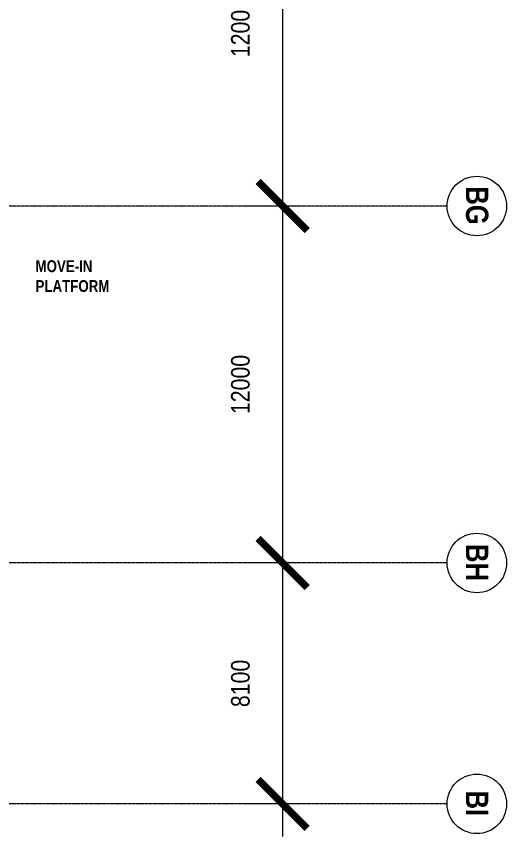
# Model space of a CAD drawing. Header units: millimetres. Extents: x -635893 to 717484, y -2208734 to -1510957.
# Drawn here: x -69447 to -52960, y -1640257 to -1612682 of the extents above; entities that cross this region are included whole.
import ezdxf

# ---------------------------------------------------------------- set-up
doc = ezdxf.new("R2010")
doc.units = ezdxf.units.MM
doc.linetypes.add('IDA - Grid Line', pattern=[3500, 2000, -500, 500, -500])
doc.layers.add('A-_ANOTGRID_E', color=7, linetype='Continuous', lineweight=9)
doc.layers.add('A-ANOT----_D', color=7, linetype='Continuous', lineweight=9)
doc.styles.add('Arial Narrow', font='ARIALN.TTF', dxfattribs={"height": 625})
doc.styles.add('Arial Narrow_B', font='ARIALNB.TTF', dxfattribs={"height": 750})
doc.styles.add('Site Area', font='arial.ttf', dxfattribs={"width": 0.8})
doc.dimstyles.new('probe phase 2', dxfattribs={"dimscale": 1100, "dimtxt": 2000, "dimasz": 1.5, "dimexe": 1, "dimexo": 1, "dimgap": 1, "dimtad": 1, "dimdec": 0, "dimzin": 3, "dimdsep": 46, "dimtxsty": 'Arial Narrow', "dimblk": 'X-F10A-LAY-S0-00-ASITE-002$0$_ArchTick', "dimcen": 0, "dimdle": 1, "dimclrd": 256, "dimclre": 256, "dimclrt": 256, "dimadec": 0, "dimazin": 0, "dimtfac": 0.5, "dimtdec": 0, "dimtix": 1, "dimtmove": 2, "dimatfit": 3, "dimfxl": 1, "dimtolj": 1, "dimtzin": 15, "dimlwd": -1, "dimlwe": -1, "dimarcsym": 0})

# ---------------------------------------------------------------- blocks, each defined once
blk = doc.blocks.new('Grid - 4 mm Dia-18759-PH2 LEVEL 3 PROBE')
at = {"layer": 'A-_ANOTGRID_E', "color": 252}
blk.add_circle((0, 0), 4, dxfattribs=at)
blk = doc.blocks.new('X-F10A-LAY-S0-00-ASITE-002$0$_ArchTick')
at = {"color": 0, "linetype": 'ByBlock', "const_width": 0.15}
blk.add_lwpolyline([(-0.5, -0.5), (0.5, 0.5)], dxfattribs=at)
blk = doc.blocks.new('*D753')
at = {"layer": 'A-ANOT----_D', "color": 252, "transparency": 16777216}
for p, q in [((-60492, -1605957), (-60492, -1620157)), ((-59937, -1607057), (-61592, -1607057)), ((-59937, -1619057), (-61592, -1619057))]:
    blk.add_line(p, q, dxfattribs=at)
at = {"layer": 'Defpoints', "color": 0, "transparency": 16777216}
for p in [(-58837, -1607057), (-60492, -1619057), (-58837, -1619057, 0)]:
    blk.add_point(p, dxfattribs=at)
at = {"layer": 'A-ANOT----_D', "color": 252, "transparency": 16777216, "xscale": 1650, "yscale": 1650, "zscale": 1650}
for p, rotation in [((-60492, -1607057), 90), ((-60492, -1619057), 270)]:
    blk.add_blockref('X-F10A-LAY-S0-00-ASITE-002$0$_ArchTick', p, dxfattribs=dict(at, rotation=rotation))
at = {"layer": 'A-ANOT----_D', "color": 252, "transparency": 16777216, "insert": (-61911, -1613057), "char_height": 625, "width": 8231.19, "attachment_point": 5, "rotation": 90, "style": 'Arial Narrow'}
blk.add_mtext('\\A1;12000', dxfattribs=at)
blk = doc.blocks.new('*D754')
at = {"layer": 'A-ANOT----_D', "color": 252, "transparency": 16777216}
for p, q in [((-60492, -1617957), (-60492, -1632157)), ((-59937, -1619057), (-61592, -1619057)), ((-59937, -1631057), (-61592, -1631057))]:
    blk.add_line(p, q, dxfattribs=at)
at = {"layer": 'Defpoints', "color": 0, "transparency": 16777216}
for p in [(-58837, -1619057), (-60492, -1631057), (-58837, -1631057, 0)]:
    blk.add_point(p, dxfattribs=at)
at = {"layer": 'A-ANOT----_D', "color": 252, "transparency": 16777216, "xscale": 1650, "yscale": 1650, "zscale": 1650}
for p, rotation in [((-60492, -1619057), 90), ((-60492, -1631057), 270)]:
    blk.add_blockref('X-F10A-LAY-S0-00-ASITE-002$0$_ArchTick', p, dxfattribs=dict(at, rotation=rotation))
at = {"layer": 'A-ANOT----_D', "color": 252, "transparency": 16777216, "insert": (-61911, -1625057), "char_height": 625, "width": 8231.19, "attachment_point": 5, "rotation": 90, "style": 'Arial Narrow'}
blk.add_mtext('\\A1;12000', dxfattribs=at)
blk = doc.blocks.new('*D755')
at = {"layer": 'A-ANOT----_D', "color": 252, "transparency": 16777216}
for p, q in [((-60492, -1629957), (-60492, -1640257)), ((-59937, -1631057), (-61592, -1631057)), ((-59937, -1639157), (-61592, -1639157))]:
    blk.add_line(p, q, dxfattribs=at)
at = {"layer": 'Defpoints', "color": 0, "transparency": 16777216}
for p in [(-58837, -1631057), (-60492, -1639157), (-58837, -1639157, 0)]:
    blk.add_point(p, dxfattribs=at)
at = {"layer": 'A-ANOT----_D', "color": 252, "transparency": 16777216, "xscale": 1650, "yscale": 1650, "zscale": 1650}
for p, rotation in [((-60492, -1631057), 90), ((-60492, -1639157), 270)]:
    blk.add_blockref('X-F10A-LAY-S0-00-ASITE-002$0$_ArchTick', p, dxfattribs=dict(at, rotation=rotation))
at = {"layer": 'A-ANOT----_D', "color": 252, "transparency": 16777216, "insert": (-61911, -1635107), "char_height": 625, "width": 8231.19, "attachment_point": 5, "rotation": 90, "style": 'Arial Narrow'}
blk.add_mtext('\\A1;8100', dxfattribs=at)

msp = doc.modelspace()

# ---------------------------------------------------------------- linework, layer by layer
at = {"layer": 'A-_ANOTGRID_E', "color": 252, "linetype": 'IDA - Grid Line', "ltscale": 0.005}
for p, q in [((-54960.328, -1619056.826, 0), (-189425.313, -1619056.826, 0)), ((-54960.328, -1631056.826, 0), (-189425.313, -1631056.826, 0)), ((-54960.328, -1639156.826, 0), (-189425.313, -1639156.826, 0))]:
    msp.add_line(p, q, dxfattribs=at)

# ---------------------------------------------------------------- block references
at = {"layer": 'A-_ANOTGRID_E', "color": 252, "xscale": 250.000000000001, "yscale": 250.000000000001, "zscale": 250.000000000001, "rotation": 90}
for p in [(-53960.328, -1619056.826, 0), (-53960.328, -1631056.826, 0), (-53960.328, -1639156.826, 0)]:
    msp.add_blockref('Grid - 4 mm Dia-18759-PH2 LEVEL 3 PROBE', p, dxfattribs=at)

# ---------------------------------------------------------------- texts
at = {"color": 252, "insert": (-68803.009, -1620880.046, 0), "char_height": 400, "attachment_point": 1, "style": 'Site Area'}
msp.add_mtext_dynamic_manual_height_columns('{\\fArial|b1|i0|c0|p34;MOVE-IN PLATFORM}', width=3359.30332, gutter_width=24254.764, heights=[0], dxfattribs=at)
at = {"layer": 'A-_ANOTGRID_E', "color": 252, "char_height": 750, "attachment_point": 1, "rotation": 270, "style": 'Arial Narrow_B'}
for s, insert, width in [('BG', (-53576.067, -1618395.881, 0), 1583.33281), ('BH', (-53576.067, -1630420.881, 0), 1523.20625), ('BI', (-53576.067, -1638710.881, 0), 1062.23594)]:
    msp.add_mtext(s, dxfattribs=dict(at, insert=insert, width=width))

# ---------------------------------------------------------------- dimensions: what is measured, and where the dimension line sits
at = {"layer": 'A-ANOT----_D', "color": 252}
for base, p1, p2, picture, middle in [((-60491.8, -1619056.826, 0), (-58837.328, -1607056.826, 0), (-58837.328, -1619056.826, 0), '*D753', (-61910.908, -1613056.826, 0)), ((-60491.8, -1631056.826, 0), (-58837.328, -1619056.826, 0), (-58837.328, -1631056.826, 0), '*D754', (-61910.908, -1625056.826, 0)), ((-60491.8, -1639156.826, 0), (-58837.328, -1631056.826, 0), (-58837.328, -1639156.826, 0), '*D755', (-61910.908, -1635106.826, 0))]:
    dim = msp.add_linear_dim(base=base, p1=p1, p2=p2, angle=90, dimstyle='probe phase 2', override={"dimclrd": 252, "dimclre": 252, "dimclrt": 252}, dxfattribs=at)
    dim.commit()
    dim.dimension.update_dxf_attribs({"geometry": picture, "text_midpoint": middle})

doc.saveas('drawing.dxf')
